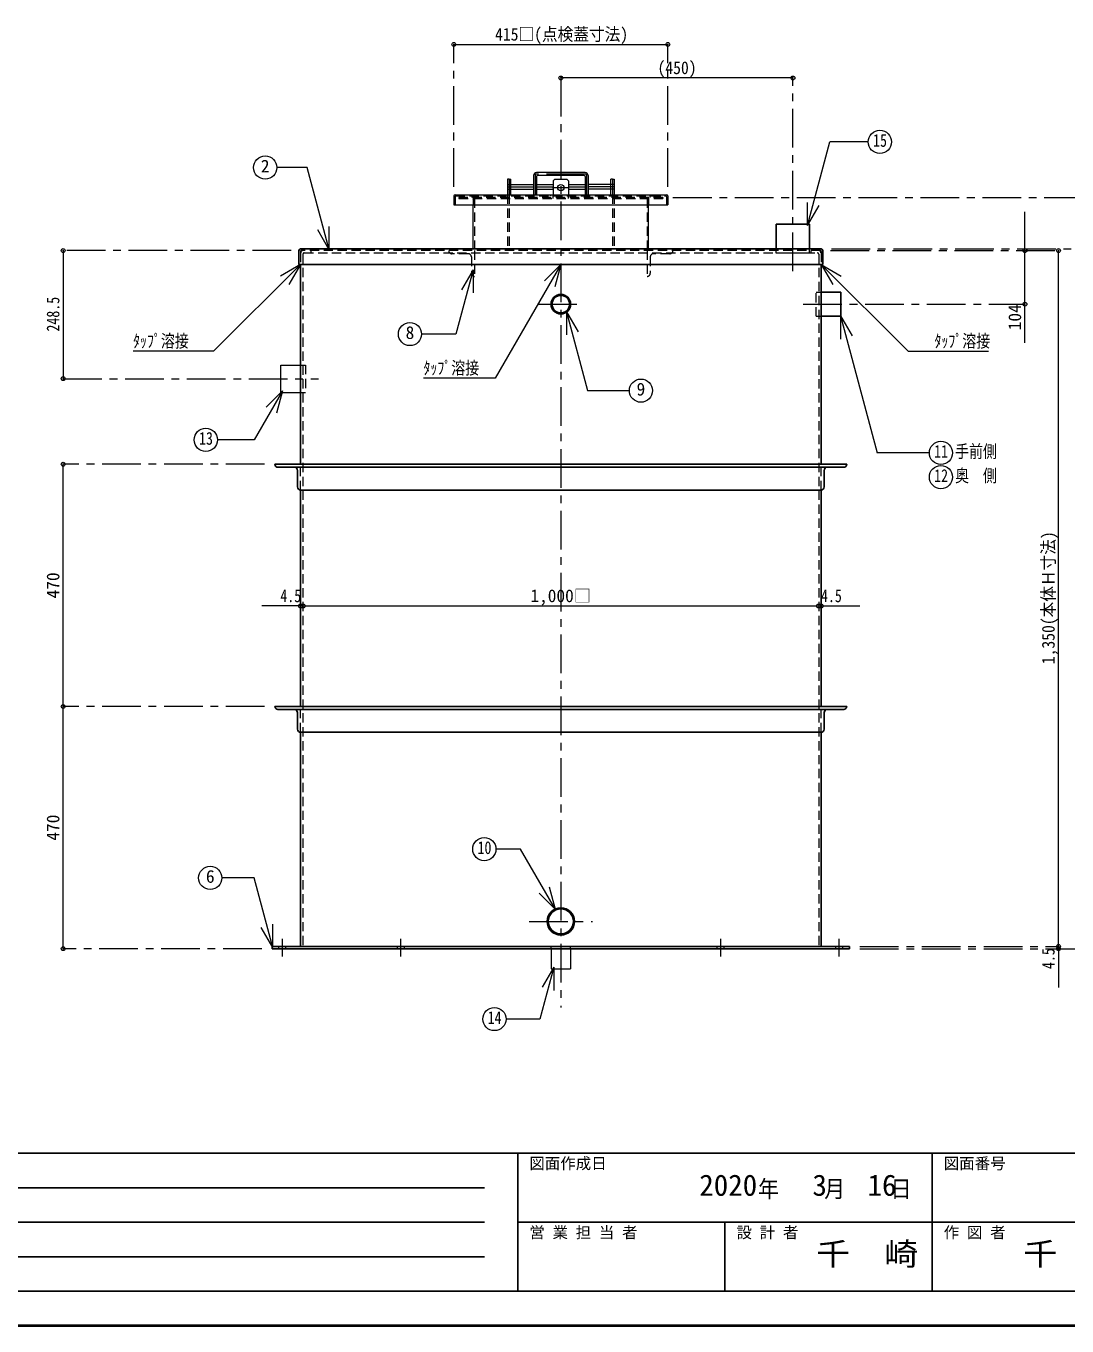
# Model space of a CAD drawing. Units: millimetres at full size, sheet at 1:15. Extents: x -3184 to 2891, y -2037 to 2178.
# Drawn here: x -1184 to 835, y -2037 to 485 of the extents above; entities that cross this region are included whole.
import ezdxf
from ezdxf.enums import TextEntityAlignment as Align

# ---------------------------------------------------------------- set-up
doc = ezdxf.new("R2010")
doc.units = ezdxf.units.MM
doc.header["$LTSCALE"] = 15
doc.header["$PDMODE"] = 32
doc.header["$PDSIZE"] = 7.5
doc.linetypes.add('CHAIN1', pattern=[8, 5, -1, 1, -1])
doc.linetypes.add('DASHED1', pattern=[1.8, 1.2, -0.6])
doc.layers.add('0-0', color=7, linetype='Continuous', lineweight=18)
doc.styles.add('ＭＳ ゴシック', font='')
doc.styles.get('ＭＳ ゴシック').set_extended_font_data('MS Gothic')

msp = doc.modelspace()

# ---------------------------------------------------------------- linework, layer by layer
at = {"layer": '0-0', "color": 4, "lineweight": 9}
for p, q in [((-354.2, 449.37), (60.8, 449.37)), ((303.3, 384.37), (-146.7, 384.37)), ((-249.9, 187.87), (-249.9, 157.87)), ((-246.7, 187.87), (-249.9, 187.87)), ((-243.5, 177.37), (-199.7, 177.37)), ((-193.7, 177.37), (-161.7, 177.37)), ((-131.7, 177.37), (-99.7, 177.37)), ((-49.9, 177.37), (-93.7, 177.37)), ((-46.7, 187.87), (-43.5, 187.87)), ((-43.5, 187.87), (-43.5, 157.87)), ((-243.5, 168.37), (-199.7, 168.37)), ((-193.7, 168.37), (-161.7, 168.37)), ((-131.7, 168.37), (-99.7, 168.37)), ((-49.9, 168.37), (-93.7, 168.37)), ((-316.5, 52.57), (-316.5, 137.87)), ((23.1, 52.57), (23.1, 137.87)), ((753.3, -129.63), (753.3, 124.37)), ((-1111.7, 49.37), (-1111.7, -199.13)), ((818.3, -1300.63), (818.3, 49.37)), ((-1111.7, -835.13), (-1111.7, -365.13)), ((-646.7, -640.13), (-726.2, -640.13)), ((-1111.7, -1305.13), (-1111.7, -835.13)), ((818.3, -1300.63), (818.3, -1380.13))]:
    msp.add_line(p, q, dxfattribs=at)
at = {"layer": '0-0', "color": 4, "linetype": 'CHAIN1', "lineweight": 9}
for p, q in [((-354.2, 173.27), (-354.2, 449.37)), ((60.8, 173.27), (60.8, 449.37)), ((-146.7, 384.37), (-146.7, -1419.13)), ((303.3, 9.37), (303.3, 384.37)), ((-196.7, 194.87), (-196.7, 157.87)), ((-99.7, 197.87), (-193.7, 197.87)), ((-96.7, 194.87), (-96.7, 157.87)), ((-249.9, 172.87), (-199.7, 172.87)), ((-193.7, 172.87), (-161.7, 172.87)), ((-162.7, 171.57), (-130.7, 171.57)), ((-131.7, 172.87), (-99.7, 172.87)), ((-43.5, 172.87), (-93.7, 172.87)), ((70.8, 152.57), (948.3, 152.57)), ((378.1, 52.57), (883.3, 52.57)), ((-669.9, 49.37), (-1111.7, 49.37)), ((376.5, 49.37), (818.3, 49.37)), ((-190.7, -54.63), (-102.7, -54.63)), ((323.3, -54.63), (753.3, -54.63)), ((-1111.7, -199.13), (-616.7, -199.13)), ((-721.2, -365.13), (-1111.7, -365.13)), ((-721.2, -835.13), (-1111.7, -835.13)), ((-208.2, -1252.13), (-85.2, -1252.13)), ((-686.7, -1320.13), (-686.7, -1285.63)), ((-456.7, -1320.13), (-456.7, -1285.63)), ((163.3, -1320.13), (163.3, -1285.63)), ((393.3, -1320.13), (393.3, -1285.63)), ((-726.7, -1305.13), (-1111.7, -1305.13)), ((433.3, -1300.63), (818.3, -1300.63)), ((433.3, -1305.13), (948.3, -1305.13))]:
    msp.add_line(p, q, dxfattribs=at)
at = {"layer": '0-0'}
for p, q in [((331.65, 97.89), (375.16, 260.27)), ((449.45, 260.27), (375.16, 260.27)), ((-246.7, 187.87), (-246.7, 157.87)), ((-246.7, 187.87), (-243.5, 187.87)), ((-243.5, 157.87), (-243.5, 187.87)), ((-199.7, 194.87), (-199.7, 157.87)), ((-99.7, 200.87), (-193.7, 200.87)), ((-193.7, 193.37), (-193.7, 157.87)), ((-101.2, 194.87), (-192.2, 194.87)), ((-161.7, 184.57), (-158.7, 187.57)), ((-161.7, 184.57), (-161.7, 157.87)), ((-134.7, 187.57), (-158.7, 187.57)), ((-134.7, 187.57), (-131.7, 184.57)), ((-131.7, 184.57), (-131.7, 157.87)), ((-99.7, 193.37), (-99.7, 157.87)), ((-93.7, 194.87), (-93.7, 157.87)), ((-49.9, 157.87), (-49.9, 187.87)), ((-46.7, 187.87), (-49.9, 187.87)), ((-46.7, 187.87), (-46.7, 157.87)), ((-354.2, 155.57), (-354.2, 137.87)), ((-351.9, 157.87), (58.5, 157.87)), ((60.8, 155.57), (60.8, 137.87)), ((-354.2, 137.87), (60.8, 137.87)), ((331.65, 97.89), (331.65, 142.89)), ((331.65, 97.89), (354.15, 136.86)), ((-595.62, 50.96), (-618.12, 89.93)), ((-595.62, 50.96), (-595.62, 95.96)), ((-651.5, 22.57), (-690.47, 0.07)), ((-651.5, 22.57), (-674, -16.4)), ((-316.69, 12.31), (-350.16, -112.58)), ((-316.69, 12.31), (-339.19, -26.66)), ((-316.69, 12.31), (-316.69, -32.69)), ((-146.7, 22.57), (-274.07, -198.04)), ((-146.7, 22.57), (-178.52, -9.25)), ((-146.7, 22.57), (-158.35, -20.9)), ((358.1, 22.57), (380.6, -16.4)), ((358.1, 22.57), (397.07, 0.07)), ((-135.79, -69.34), (-135.79, -114.34)), ((-135.79, -69.34), (-113.29, -108.31)), ((395.52, -77.25), (418.02, -116.23)), ((395.52, -77.25), (395.52, -122.25)), ((395.52, -77.25), (466.75, -343.1)), ((-350.16, -112.58), (-416.77, -112.58)), ((-689.7, -225.63), (-689.7, -172.63)), ((-689.7, -172.63), (-651.2, -172.63)), ((-274.07, -198.04), (-413.12, -198.04)), ((-686.14, -222.7), (-741.05, -317.8)), ((-686.14, -222.7), (-717.96, -254.52)), ((-686.14, -222.7), (-697.79, -266.17)), ((-689.7, -225.63), (-651.2, -225.63)), ((-741.05, -317.8), (-812.66, -317.8)), ((567.89, -343.1), (466.75, -343.1)), ((-157.1, -1229.04), (-188.92, -1197.22)), ((-157.1, -1229.04), (-168.75, -1185.58)), ((-705.4, -1302.68), (-705.4, -1257.68)), ((-705.4, -1302.68), (-727.9, -1263.71)), ((-165.7, -1305.13), (-165.7, -1344.13)), ((-127.7, -1305.13), (-127.7, -1344.13)), ((-160.3, -1341.02), (-182.8, -1379.99)), ((-165.7, -1344.13), (-127.7, -1344.13)), ((-160.3, -1341.02), (-160.3, -1386.02))]:
    msp.add_line(p, q, dxfattribs=at)
at = {"layer": '0-0', "color": 4, "linetype": 'DASHED1', "lineweight": 9}
for p, q in [((-249.9, 177.37), (-243.5, 177.37)), ((-43.5, 177.37), (-49.9, 177.37)), ((-351.9, 154.42), (-351.9, 137.87)), ((-350.75, 155.57), (57.35, 155.57)), ((-344.2, 152.57), (-344.2, 150.27)), ((50.8, 152.57), (-344.2, 152.57)), ((-339.2, 155.57), (-339.2, 152.57)), ((-319.2, 155.57), (-319.2, 152.57)), ((-249.9, 168.37), (-243.5, 168.37)), ((-249.9, 157.87), (-249.9, 52.57)), ((-246.7, 157.87), (-246.7, 52.57)), ((-166.45, 157.87), (-166.45, 155.57)), ((-161.7, 150.27), (-161.7, 157.87)), ((-131.7, 150.27), (-131.7, 157.87)), ((-126.95, 157.87), (-126.95, 155.57)), ((-43.5, 168.37), (-49.9, 168.37)), ((-46.7, 157.87), (-46.7, 52.57)), ((-43.5, 157.87), (-43.5, 52.57)), ((25.8, 155.57), (25.8, 152.57)), ((45.8, 155.57), (45.8, 152.57)), ((50.8, 152.57), (50.8, 150.27)), ((58.5, 154.42), (58.5, 137.87)), ((-344.2, 150.27), (50.8, 150.27)), ((-316.5, 149.12), (-316.5, 137.87)), ((-314.2, 150.27), (-314.2, 49.37)), ((20.8, 150.27), (20.8, 49.37)), ((23.1, 149.12), (23.1, 137.87)), ((-651.2, -172.63), (-641.7, -172.63)), ((-641.7, -172.63), (-641.7, -225.63)), ((-651.2, -225.63), (-641.7, -225.63)), ((-693.7, -1305.13), (-693.7, -1300.63)), ((-679.7, -1305.13), (-679.7, -1300.63)), ((-165.7, -1305.13), (-165.7, -1300.63)), ((-127.7, -1305.13), (-127.7, -1300.63)), ((386.3, -1305.13), (386.3, -1300.63)), ((400.3, -1305.13), (400.3, -1300.63))]:
    msp.add_line(p, q, dxfattribs=at)
at = {"layer": '0-0', "color": 5, "lineweight": 25}
for p, q in [((335.8, 100.37), (270.8, 100.37)), ((270.8, 52.57), (270.8, 100.37)), ((335.8, 52.57), (335.8, 100.37)), ((-651.5, 52.57), (358.1, 52.57)), ((-654.7, 49.37), (-654.7, 22.57)), ((361.3, 49.37), (361.3, 22.57)), ((361.3, 22.57), (-654.7, 22.57)), ((-651.2, 22.57), (-651.2, -365.13)), ((357.8, 22.57), (357.8, -365.13)), ((357.8, -31.13), (396.3, -31.13)), ((396.3, -31.13), (396.3, -78.13)), ((357.8, -78.13), (396.3, -78.13)), ((407.8, -365.13), (-701.2, -365.13)), ((-695.2, -371.13), (401.8, -371.13)), ((-657.2, -377.13), (-657.2, -409.13)), ((363.8, -377.13), (363.8, -409.13)), ((-651.2, -415.13), (357.8, -415.13)), ((-651.2, -415.13), (-651.2, -835.13)), ((357.8, -415.13), (357.8, -835.13)), ((407.8, -835.13), (-701.2, -835.13)), ((-695.2, -841.13), (401.8, -841.13)), ((-657.2, -847.13), (-657.2, -879.13)), ((363.8, -847.13), (363.8, -879.13)), ((-651.2, -885.13), (357.8, -885.13)), ((-651.2, -885.13), (-651.2, -1300.63)), ((357.8, -885.13), (357.8, -1300.63)), ((-706.7, -1300.63), (413.3, -1300.63)), ((-706.7, -1300.63), (-706.7, -1305.13)), ((-706.7, -1305.13), (413.3, -1305.13)), ((413.3, -1300.63), (413.3, -1305.13))]:
    msp.add_line(p, q, dxfattribs=at)
at = {"layer": '0-0', "linetype": 'DASHED1'}
for p, q in [((335.8, 44.37), (335.8, 52.57)), ((-651.5, 47.77), (-651.5, 22.57)), ((-651.2, 44.87), (-651.2, 22.57)), ((356.5, 49.37), (-649.9, 49.37)), ((-646.7, 42.62), (-646.7, -1300.63)), ((-644.45, 44.87), (351.05, 44.87)), ((-631.2, 49.37), (-631.2, 44.87)), ((-326.2, 43.37), (-358.2, 43.37)), ((-320.2, 37.37), (-320.2, 5.37)), ((-314.2, 49.37), (-314.2, -0.63)), ((20.8, 49.37), (20.8, -0.63)), ((26.8, 37.37), (26.8, 5.37)), ((64.8, 43.37), (32.8, 43.37)), ((337.8, 49.37), (337.8, 44.87)), ((353.3, 42.62), (353.3, -1300.63)), ((357.8, 44.87), (357.8, 22.57)), ((358.1, 47.77), (358.1, 22.57)), ((348.3, -31.13), (357.8, -31.13)), ((348.3, -78.13), (348.3, -31.13)), ((348.3, -78.13), (357.8, -78.13)), ((-651.2, -415.13), (-651.2, -365.13)), ((357.8, -415.13), (357.8, -365.13)), ((-651.2, -885.13), (-651.2, -835.13)), ((357.8, -885.13), (357.8, -835.13)), ((-463.7, -1305.13), (-463.7, -1300.63)), ((-449.7, -1305.13), (-449.7, -1300.63)), ((156.3, -1305.13), (156.3, -1300.63)), ((170.3, -1305.13), (170.3, -1300.63))]:
    msp.add_line(p, q, dxfattribs=at)
at = {"layer": '0-0', "color": 6, "lineweight": 25}
for p, q in [((-3116.7, -1701.77), (2823.3, -1701.77)), ((-230.27, -1969.63), (-230.27, -1701.77)), ((573.3, -1701.77), (573.3, -1969.63)), ((-1687.42, -1768.74), (-294.56, -1768.74)), ((-294.56, -1835.7), (-1687.42, -1835.7)), ((2823.3, -1835.7), (-230.27, -1835.7)), ((171.51, -1969.63), (171.51, -1835.7)), ((-294.56, -1902.67), (-1687.42, -1902.67)), ((2823.3, -1969.63), (-3116.7, -1969.63))]:
    msp.add_line(p, q, dxfattribs=at)
at = {"layer": '0-0', "color": 1, "lineweight": 40}
msp.add_line((2890.8, -2037.13), (-3184.2, -2037.13), dxfattribs=at)
at = {"layer": '0-0'}
for points in [[(-595.62, 50.96), (-638.35, 210.43), (-697.47, 210.43)], [(-651.5, 22.57), (-819.91, -145.84), (-976.2, -145.84)], [(358.1, 22.57), (526.51, -145.84), (682.8, -145.84)], [(-135.79, -69.34), (-94.79, -222.35), (-13.87, -222.35)], [(-157.1, -1229.04), (-224.71, -1111.94), (-272.58, -1111.94)], [(-705.4, -1302.68), (-741.56, -1167.73), (-803.99, -1167.73)], [(-160.3, -1341.02), (-187.26, -1441.62), (-253.02, -1441.62)]]:
    msp.add_lwpolyline(points, dxfattribs=at)
at = {"layer": '0-0', "linetype": 'DASHED1'}
msp.add_lwpolyline([(335.8, 44.37), (270.8, 44.37), (270.8, 52.57)], dxfattribs=at)
at = {"layer": '0-0', "color": 4, "lineweight": 9}
msp.add_lwpolyline([(-646.7, -640.13), (353.3, -640.13), (432.8, -640.13)], dxfattribs=at)
at = {"layer": '0-0'}
for centre, radius in [((471.95, 260.27), 22.5), ((-719.97, 210.43), 22.5), ((-146.7, 171.57), 6), ((-439.27, -112.58), 22.5), ((8.63, -222.35), 22.5), ((-835.16, -317.8), 22.5), ((590.39, -343.1), 22.5), ((590.39, -390.1), 22.5), ((-295.08, -1111.94), 22.5), ((-826.49, -1167.73), 22.5), ((-275.52, -1441.62), 22.5)]:
    msp.add_circle(centre, radius, dxfattribs=at)
at = {"layer": '0-0', "color": 5, "lineweight": 25}
for centre, radius in [((-146.7, -54.63), 19), ((-146.7, -54.63), 17), ((-146.7, -1252.13), 26.5), ((-146.7, -1252.13), 24.3)]:
    msp.add_circle(centre, radius, dxfattribs=at)
at = {"layer": '0-0'}
for centre, radius, start, end in [((-193.7, 194.87), 6, 90, 180), ((-192.2, 193.37), 1.5, 90, 180), ((-101.2, 193.37), 1.5, 0, 90), ((-99.7, 194.87), 6, 0, 90), ((-351.9, 155.57), 2.3, 90, 180), ((58.5, 155.57), 2.3, 0, 90)]:
    msp.add_arc(centre, radius, start, end, dxfattribs=at)
at = {"layer": '0-0', "color": 4, "linetype": 'CHAIN1', "lineweight": 9}
for centre, start, end in [((-193.7, 194.87), 90, 180), ((-99.7, 194.87), 0, 90)]:
    msp.add_arc(centre, 3, start, end, dxfattribs=at)
at = {"layer": '0-0', "color": 4, "linetype": 'DASHED1', "lineweight": 9}
for centre, radius, start, end in [((-350.75, 154.42), 1.15, 90, 180), ((-316.5, 150.27), 2.3, 0, 90), ((23.1, 150.27), 2.3, 90, 180), ((57.35, 154.42), 1.15, 0, 90), ((-317.65, 149.12), 1.15, 0, 90), ((24.25, 149.12), 1.15, 90, 180)]:
    msp.add_arc(centre, radius, start, end, dxfattribs=at)
at = {"layer": '0-0', "color": 5, "lineweight": 25}
for centre, radius, start, end in [((-651.5, 49.37), 3.2, 90, 180), ((358.1, 49.37), 3.2, 0, 90), ((-695.2, -365.13), 6, 180, 270), ((-663.2, -377.13), 6, 0, 90), ((369.8, -377.13), 6, 90, 180), ((401.8, -365.13), 6, 270, 0), ((-651.2, -409.13), 6, 180, 270), ((357.8, -409.13), 6, 270, 0), ((-695.2, -835.13), 6, 180, 270), ((-663.2, -847.13), 6, 0, 90), ((369.8, -847.13), 6, 90, 180), ((401.8, -835.13), 6, 270, 0), ((-651.2, -879.13), 6, 180, 270), ((357.8, -879.13), 6, 270, 0)]:
    msp.add_arc(centre, radius, start, end, dxfattribs=at)
at = {"layer": '0-0', "linetype": 'DASHED1'}
for centre, radius, start, end in [((-649.9, 47.77), 1.6, 90, 180), ((-646.7, 44.87), 4.5, 90, 180), ((-644.45, 42.62), 2.25, 90, 180), ((-358.2, 49.37), 6, 180, 270), ((-326.2, 37.37), 6, 0, 90), ((32.8, 37.37), 6, 90, 180), ((64.8, 49.37), 6, 270, 0), ((351.05, 42.62), 2.25, 0, 90), ((353.3, 44.87), 4.5, 0, 90), ((356.5, 47.77), 1.6, 0, 90), ((-314.2, 5.37), 6, 180, 270), ((20.8, 5.37), 6, 270, 0)]:
    msp.add_arc(centre, radius, start, end, dxfattribs=at)
at = {"layer": '0-0', "color": 1}
for p in [(-354.2, 449.37), (60.8, 449.37), (-146.7, 384.37), (303.3, 384.37), (-1111.7, 49.37), (753.3, 49.37), (818.3, 49.37), (753.3, -54.63), (-1111.7, -199.13), (-1111.7, -365.13), (-651.2, -640.13), (-646.7, -640.13), (353.3, -640.13), (357.8, -640.13), (-1111.7, -835.13), (-1111.7, -1305.13), (818.3, -1300.63), (818.3, -1305.13)]:
    msp.add_point(p, dxfattribs=at)

# ---------------------------------------------------------------- texts
at = {"layer": '0-0', "style": 'ＭＳ ゴシック'}
for s, height, width, p in [('415□(点検蓋寸法)', 24.74, 0.9, (-274.2, 449.37)), ('(450)', 24.74, 0.9, (40.8, 384.37)), ('15', 24.74, 0.8, (458.82, 243.39)), ('ﾀｯﾌﾟ溶接', 24.74, 0.8, (-976.2, -145.84)), ('ﾀｯﾌﾟ溶接', 24.74, 0.8, (577.8, -145.84)), ('ﾀｯﾌﾟ溶接', 24.74, 0.8, (-413.12, -198.04)), ('13', 24.74, 0.8, (-848.28, -334.67)), ('手前側', 24.74, 0.8, (617.89, -359.97)), ('11', 24.74, 0.8, (577.26, -359.97)), ('12', 24.74, 0.8, (577.26, -406.97)), ('奥\u3000側', 24.74, 0.8, (617.89, -406.97)), ('4.5', 24.74, 0.8, (-690.58, -640.13)), ('4.5', 24.74, 0.8, (357.8, -640.13)), ('10', 24.74, 0.8, (-308.21, -1128.82)), ('14', 24.74, 0.8, (-288.65, -1458.5)), ('千\u3000崎', 43.99, 1.1, (348.3, -1932.67)), ('千\u3000崎', 43.99, 1.1, (750.08, -1932.67))]:
    msp.add_text(s, height=height, dxfattribs=dict(at, width=width)).set_placement(p, align=Align.BOTTOM_LEFT)
for s, height, p in [('2', 24.74, (-728.41, 193.55)), ('8', 24.74, (-447.7, -129.46)), ('9', 24.74, (0.19, -239.23)), ('1,000□', 24.74, (-205.76, -640.13)), ('6', 24.74, (-834.93, -1184.6)), ('図面作成日', 21.99, (-207.77, -1739.27)), ('図面番号', 21.99, (595.8, -1739.27)), ('2020', 41.24, (121.8, -1796.86)), ('3', 41.24, (341.17, -1796.86)), ('16', 41.24, (448.05, -1796.86)), ('営 業 担 当 者', 21.99, (-207.77, -1873.2)), ('設 計 者', 21.99, (194.01, -1873.2)), ('作 図 者', 21.99, (595.8, -1873.2))]:
    msp.add_text(s, height=height, dxfattribs=at).set_placement(p, align=Align.BOTTOM_LEFT)
for s, width, p in [('248.5', 0.8, (-1111.7, -107.69)), ('1,350(本体Ｈ寸法)', 0.9, (818.3, -753.13)), ('4.5', 0.8, (818.3, -1344.51))]:
    msp.add_text(s, height=24.74, rotation=90, dxfattribs=dict(at, width=width)).set_placement(p, align=Align.BOTTOM_LEFT)
for s, p in [('104', (753.3, -105.26)), ('470', (-1111.7, -625.44)), ('470', (-1111.7, -1095.44))]:
    msp.add_text(s, height=24.74, rotation=90, dxfattribs=at).set_placement(p, align=Align.BOTTOM_LEFT)
at = {"layer": '0-0', "insert": (235.8, -1791.24), "char_height": 32.99, "attachment_point": 7, "style": 'ＭＳ ゴシック'}
msp.add_mtext('\\T1.27;\\W0.9;年\\~\\~\\~月\\~\\~\\~日', dxfattribs=at)

doc.saveas('drawing.dxf')
